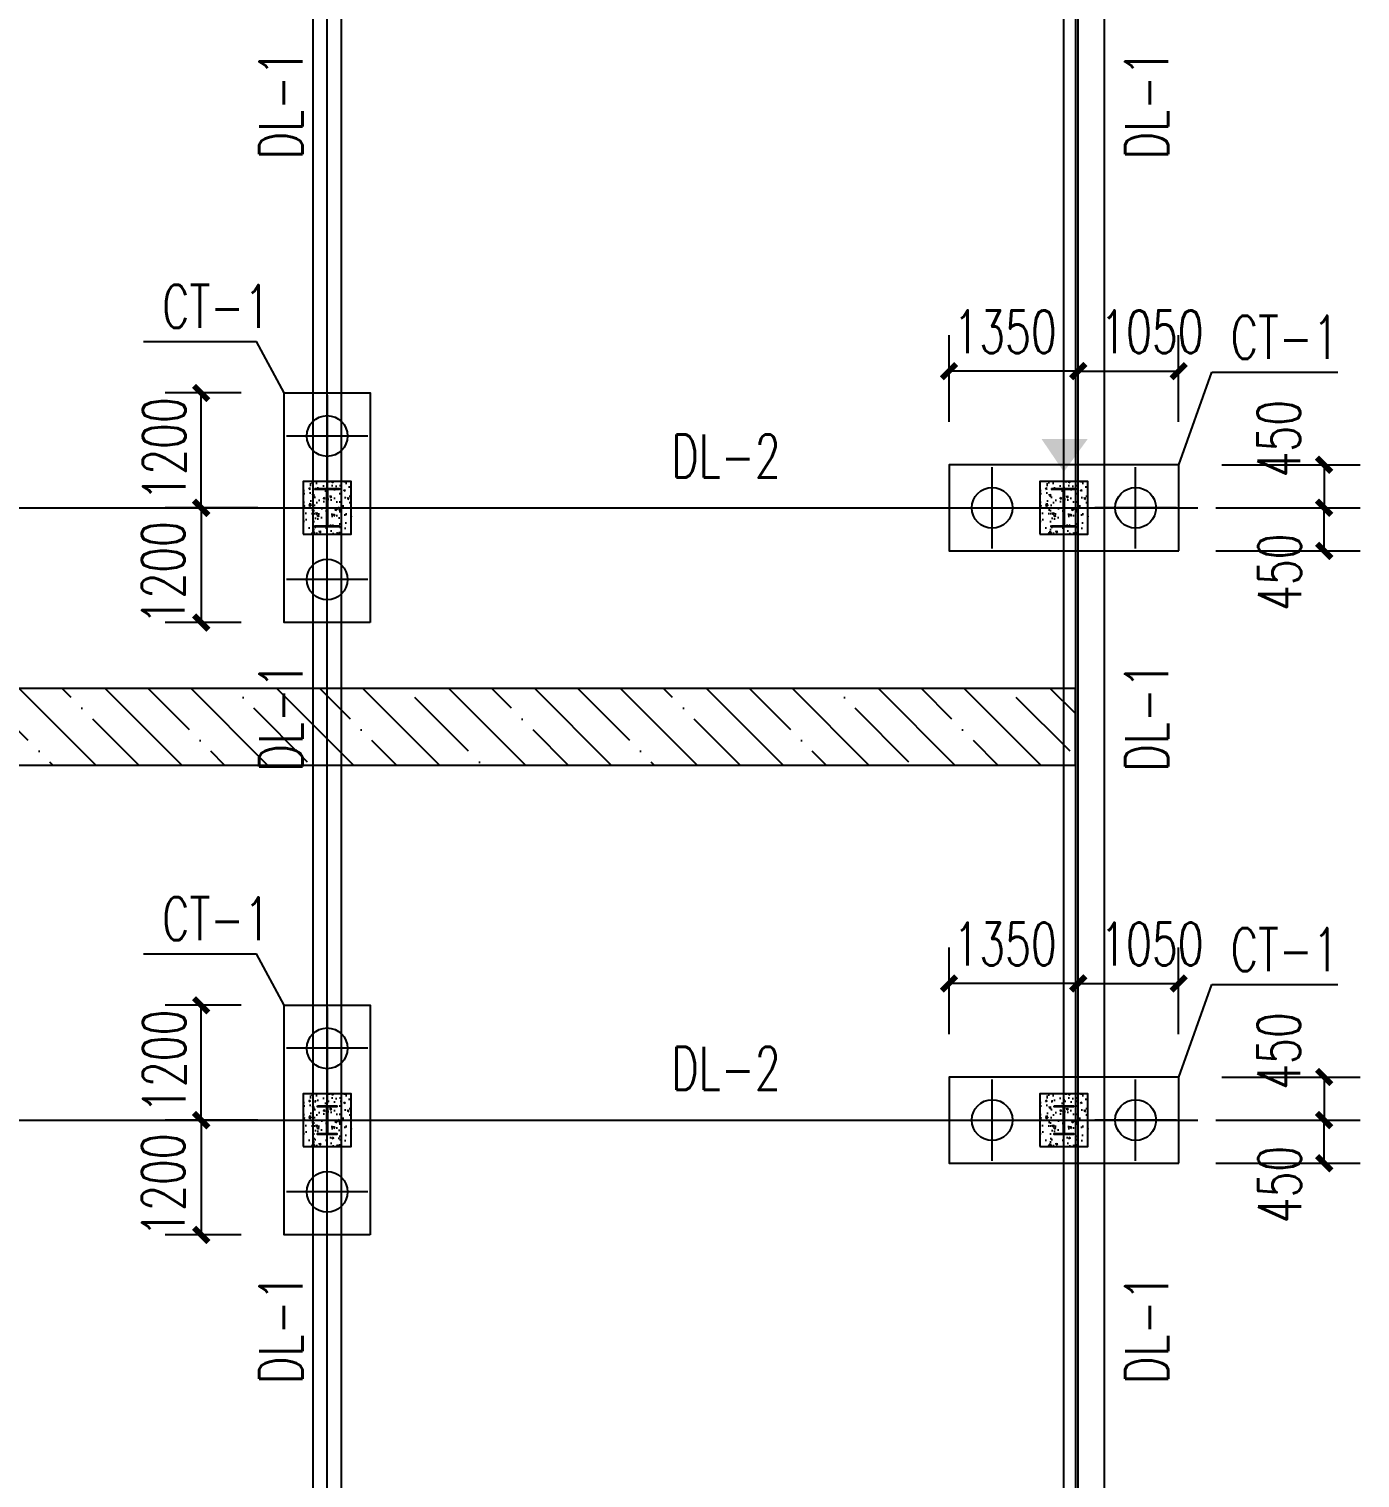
# Model space of a CAD drawing. Extents: x 180850 to 1399066, y 48356 to 327880.
# Drawn here: x 359407 to 373320, y 173653 to 188798 of the extents above; entities that cross this region are included whole.
import ezdxf

# ---------------------------------------------------------------- set-up
doc = ezdxf.new("R2010")
doc.units = 0
doc.header["$LTSCALE"] = 1000
for name, color, linetype in [('AXIS', 3, 'Continuous'), ('DIM_LEAD', 3, 'Continuous'), ('DOTE', 1, 'Continuous'), ('GZ', 50, 'Continuous'), ('PUB_DIM', 3, 'Continuous'), ('PUB_HATCH', 8, 'Continuous'), ('PUB_TEXT', 7, 'Continuous'), ('YCX', 90, 'Continuous'), ('承台', 2, 'Continuous'), ('桩', 201, 'Continuous')]:
    doc.layers.add(name, color=color, linetype=linetype)
doc.styles.add('_TCH_DIM_T3', font='SIMPLEX', dxfattribs={"width": 0.705882, "bigfont": 'GBCBIG'})
doc.dimstyles.new('TCH_150_1', dxfattribs={"dimtxt": 446.25, "dimasz": 150, "dimexe": 375, "dimexo": 450, "dimgap": 189.375, "dimtad": 1, "dimdec": 0, "dimzin": 0, "dimdsep": 46, "dimtxsty": '_TCH_DIM_T3', "dimblk": 'ARCHTICK', "dimcen": 0.09, "dimclrd": 256, "dimclre": 256, "dimclrt": 7, "dimazin": 2, "dimtfac": 1, "dimtdec": 0, "dimtix": 1, "dimtmove": 2, "dimatfit": 3, "dimfxl": 1, "dimtolj": 1, "dimtzin": 0, "dimarcsym": 0})

# ---------------------------------------------------------------- blocks, each defined once
blk = doc.blocks.new('A$C0D6F3731')
at = {"layer": 'GZ'}
for points in [[(41525, 25550), (41775, 25550), (41775, 25540), (41657, 25540), (41653, 25535), (41653, 25165), (41657, 25160), (41775, 25160), (41775, 25150), (41525, 25150), (41525, 25160), (41643, 25160), (41647, 25165), (41647, 25535), (41643, 25540), (41525, 25540), (41525, 25550)], [(49225, 25550), (49475, 25550), (49475, 25540), (49357, 25540), (49353, 25535), (49353, 25165), (49357, 25160), (49475, 25160), (49475, 25150), (49225, 25150), (49225, 25160), (49343, 25160), (49347, 25165), (49347, 25535), (49343, 25540), (49225, 25540), (49225, 25550)], [(41550, 19100), (41750, 19100), (41750, 19090), (41657, 19090), (41653, 19085), (41653, 18815), (41657, 18810), (41750, 18810), (41750, 18800), (41550, 18800), (41550, 18810), (41643, 18810), (41647, 18815), (41647, 19085), (41643, 19090), (41550, 19090), (41550, 19100)], [(49250, 19100), (49450, 19100), (49450, 19090), (49357, 19090), (49353, 19085), (49353, 18815), (49357, 18810), (49450, 18810), (49450, 18800), (49250, 18800), (49250, 18810), (49343, 18810), (49347, 18815), (49347, 19085), (49343, 19090), (49250, 19090), (49250, 19100)]]:
    blk.add_lwpolyline(points, close=True, dxfattribs=at)
blk = doc.blocks.new('_ArchTick')
at = {"color": 0, "linetype": 'ByBlock', "const_width": 0.4}
blk.add_lwpolyline([(-0.5, -0.5), (0.5, 0.5)], dxfattribs=at)
blk = doc.blocks.new('*D1463')
at = {"layer": 'AXIS', "linetype": 'ByBlock', "lineweight": -2, "transparency": 16777216}
for p, q in [((371874, 177843), (373320, 177843)), ((372945, 177843), (372945, 177393)), ((371874, 177393), (373320, 177393))]:
    blk.add_line(p, q, dxfattribs=at)
at = {"layer": 'Defpoints', "color": 0, "linetype": 'ByBlock', "transparency": 16777216}
for p in [(371424, 177843), (371424, 177393), (372945, 177393)]:
    blk.add_point(p, dxfattribs=at)
at = {"layer": 'AXIS', "linetype": 'ByBlock', "lineweight": -2, "transparency": 16777216, "xscale": 150, "yscale": 150, "zscale": 150}
for p, rotation in [((372945, 177843), 90), ((372945, 177393), 270)]:
    blk.add_blockref('_ArchTick', p, dxfattribs=dict(at, rotation=rotation))
at = {"layer": 'AXIS', "color": 7, "linetype": 'ByBlock', "transparency": 16777216, "insert": (372470, 178115), "char_height": 446.2, "attachment_point": 5, "rotation": 90, "style": '_TCH_DIM_T3'}
blk.add_mtext('\\A1;450', dxfattribs=at)
blk = doc.blocks.new('*D1464')
at = {"layer": 'AXIS', "linetype": 'ByBlock', "lineweight": -2, "transparency": 16777216}
for p, q in [((370374, 178293), (370374, 179197)), ((371424, 178293), (371424, 179197)), ((370374, 178822), (371424, 178822))]:
    blk.add_line(p, q, dxfattribs=at)
at = {"layer": 'Defpoints', "color": 0, "linetype": 'ByBlock', "transparency": 16777216}
for p in [(371424, 178822), (370374, 177843), (371424, 177843)]:
    blk.add_point(p, dxfattribs=at)
at = {"layer": 'AXIS', "linetype": 'ByBlock', "lineweight": -2, "transparency": 16777216, "xscale": 150, "yscale": 150, "zscale": 150, "rotation": 180}
blk.add_blockref('_ArchTick', (370374, 178822), dxfattribs=at)
at = {"layer": 'AXIS', "linetype": 'ByBlock', "lineweight": -2, "transparency": 16777216, "xscale": 150, "yscale": 150, "zscale": 150}
blk.add_blockref('_ArchTick', (371424, 178822), dxfattribs=at)
at = {"layer": 'AXIS', "color": 7, "linetype": 'ByBlock', "transparency": 16777216, "insert": (371145, 179234), "char_height": 446.2, "attachment_point": 5, "style": '_TCH_DIM_T3'}
blk.add_mtext('\\A1;1050', dxfattribs=at)
blk = doc.blocks.new('*D1465')
at = {"layer": 'AXIS', "linetype": 'ByBlock', "lineweight": -2, "transparency": 16777216}
for p, q in [((369024, 178293), (369024, 179197)), ((370374, 178293), (370374, 179197)), ((370374, 178822), (369024, 178822))]:
    blk.add_line(p, q, dxfattribs=at)
at = {"layer": 'Defpoints', "color": 0, "linetype": 'ByBlock', "transparency": 16777216}
for p in [(369024, 178822), (369024, 177843), (370374, 177843)]:
    blk.add_point(p, dxfattribs=at)
at = {"layer": 'AXIS', "linetype": 'ByBlock', "lineweight": -2, "transparency": 16777216, "xscale": 150, "yscale": 150, "zscale": 150, "rotation": 180}
blk.add_blockref('_ArchTick', (369024, 178822), dxfattribs=at)
at = {"layer": 'AXIS', "linetype": 'ByBlock', "lineweight": -2, "transparency": 16777216, "xscale": 150, "yscale": 150, "zscale": 150}
blk.add_blockref('_ArchTick', (370374, 178822), dxfattribs=at)
at = {"layer": 'AXIS', "color": 7, "linetype": 'ByBlock', "transparency": 16777216, "insert": (369610, 179234), "char_height": 446.2, "attachment_point": 5, "style": '_TCH_DIM_T3'}
blk.add_mtext('\\A1;1350', dxfattribs=at)
blk = doc.blocks.new('*D1466')
at = {"layer": 'AXIS', "linetype": 'ByBlock', "lineweight": -2, "transparency": 16777216}
for p, q in [((371813, 177393), (373320, 177393)), ((372945, 176943), (372945, 177393)), ((371813, 176943), (373320, 176943))]:
    blk.add_line(p, q, dxfattribs=at)
at = {"layer": 'Defpoints', "color": 0, "linetype": 'ByBlock', "transparency": 16777216}
for p in [(371363, 177393), (372945, 177393), (371363, 176943)]:
    blk.add_point(p, dxfattribs=at)
at = {"layer": 'AXIS', "linetype": 'ByBlock', "lineweight": -2, "transparency": 16777216, "xscale": 150, "yscale": 150, "zscale": 150}
for p, rotation in [((372945, 177393), 90), ((372945, 176943), 270)]:
    blk.add_blockref('_ArchTick', p, dxfattribs=dict(at, rotation=rotation))
at = {"layer": 'AXIS', "color": 7, "linetype": 'ByBlock', "transparency": 16777216, "insert": (372480, 176720), "char_height": 446.2, "attachment_point": 5, "rotation": 90, "style": '_TCH_DIM_T3'}
blk.add_mtext('\\A1;450', dxfattribs=at)
blk = doc.blocks.new('*D1467')
at = {"layer": 'AXIS', "linetype": 'ByBlock', "lineweight": -2, "transparency": 16777216}
for p, q in [((361799, 177393), (360832, 177393)), ((361207, 177393), (361207, 176194)), ((361624, 176194), (360832, 176194))]:
    blk.add_line(p, q, dxfattribs=at)
at = {"layer": 'Defpoints', "color": 0, "linetype": 'ByBlock', "transparency": 16777216}
for p in [(362249, 177393), (361207, 176194), (362074, 176194)]:
    blk.add_point(p, dxfattribs=at)
at = {"layer": 'AXIS', "linetype": 'ByBlock', "lineweight": -2, "transparency": 16777216, "xscale": 150, "yscale": 150, "zscale": 150}
for p, rotation in [((361207, 177393), 90), ((361207, 176194), 270)]:
    blk.add_blockref('_ArchTick', p, dxfattribs=dict(at, rotation=rotation))
at = {"layer": 'AXIS', "color": 7, "linetype": 'ByBlock', "transparency": 16777216, "insert": (360811, 176714), "char_height": 446.2, "attachment_point": 5, "rotation": 90, "style": '_TCH_DIM_T3'}
blk.add_mtext('\\A1;1200', dxfattribs=at)
blk = doc.blocks.new('*D1468')
at = {"layer": 'AXIS', "linetype": 'ByBlock', "lineweight": -2, "transparency": 16777216}
for p, q in [((361624, 178594), (360832, 178594)), ((361207, 177393), (361207, 178594)), ((361799, 177393), (360832, 177393))]:
    blk.add_line(p, q, dxfattribs=at)
at = {"layer": 'Defpoints', "color": 0, "linetype": 'ByBlock', "transparency": 16777216}
for p in [(361207, 178594), (362074, 178594), (362249, 177393)]:
    blk.add_point(p, dxfattribs=at)
at = {"layer": 'AXIS', "linetype": 'ByBlock', "lineweight": -2, "transparency": 16777216, "xscale": 150, "yscale": 150, "zscale": 150}
for p, rotation in [((361207, 178594), 90), ((361207, 177393), 270)]:
    blk.add_blockref('_ArchTick', p, dxfattribs=dict(at, rotation=rotation))
at = {"layer": 'AXIS', "color": 7, "linetype": 'ByBlock', "transparency": 16777216, "insert": (360821, 178008), "char_height": 446.2, "attachment_point": 5, "rotation": 90, "style": '_TCH_DIM_T3'}
blk.add_mtext('\\A1;1200', dxfattribs=at)
blk = doc.blocks.new('*D1469')
at = {"layer": 'AXIS', "linetype": 'ByBlock', "lineweight": -2, "transparency": 16777216}
for p, q in [((371874, 184243), (373320, 184243)), ((372945, 184243), (372945, 183793)), ((371874, 183793), (373320, 183793))]:
    blk.add_line(p, q, dxfattribs=at)
at = {"layer": 'Defpoints', "color": 0, "linetype": 'ByBlock', "transparency": 16777216}
for p in [(371424, 184243), (371424, 183793), (372945, 183793)]:
    blk.add_point(p, dxfattribs=at)
at = {"layer": 'AXIS', "linetype": 'ByBlock', "lineweight": -2, "transparency": 16777216, "xscale": 150, "yscale": 150, "zscale": 150}
for p, rotation in [((372945, 184243), 90), ((372945, 183793), 270)]:
    blk.add_blockref('_ArchTick', p, dxfattribs=dict(at, rotation=rotation))
at = {"layer": 'AXIS', "color": 7, "linetype": 'ByBlock', "transparency": 16777216, "insert": (372470, 184515), "char_height": 446.2, "attachment_point": 5, "rotation": 90, "style": '_TCH_DIM_T3'}
blk.add_mtext('\\A1;450', dxfattribs=at)
blk = doc.blocks.new('*D1470')
at = {"layer": 'AXIS', "linetype": 'ByBlock', "lineweight": -2, "transparency": 16777216}
for p, q in [((370374, 184693), (370374, 185597)), ((371424, 184693), (371424, 185597)), ((370374, 185222), (371424, 185222))]:
    blk.add_line(p, q, dxfattribs=at)
at = {"layer": 'Defpoints', "color": 0, "linetype": 'ByBlock', "transparency": 16777216}
for p in [(371424, 185222), (370374, 184243), (371424, 184243)]:
    blk.add_point(p, dxfattribs=at)
at = {"layer": 'AXIS', "linetype": 'ByBlock', "lineweight": -2, "transparency": 16777216, "xscale": 150, "yscale": 150, "zscale": 150, "rotation": 180}
blk.add_blockref('_ArchTick', (370374, 185222), dxfattribs=at)
at = {"layer": 'AXIS', "linetype": 'ByBlock', "lineweight": -2, "transparency": 16777216, "xscale": 150, "yscale": 150, "zscale": 150}
blk.add_blockref('_ArchTick', (371424, 185222), dxfattribs=at)
at = {"layer": 'AXIS', "color": 7, "linetype": 'ByBlock', "transparency": 16777216, "insert": (371145, 185634), "char_height": 446.2, "attachment_point": 5, "style": '_TCH_DIM_T3'}
blk.add_mtext('\\A1;1050', dxfattribs=at)
blk = doc.blocks.new('*D1471')
at = {"layer": 'AXIS', "linetype": 'ByBlock', "lineweight": -2, "transparency": 16777216}
for p, q in [((369024, 184693), (369024, 185597)), ((370374, 184693), (370374, 185597)), ((370374, 185222), (369024, 185222))]:
    blk.add_line(p, q, dxfattribs=at)
at = {"layer": 'Defpoints', "color": 0, "linetype": 'ByBlock', "transparency": 16777216}
for p in [(369024, 185222), (369024, 184243), (370374, 184243)]:
    blk.add_point(p, dxfattribs=at)
at = {"layer": 'AXIS', "linetype": 'ByBlock', "lineweight": -2, "transparency": 16777216, "xscale": 150, "yscale": 150, "zscale": 150, "rotation": 180}
blk.add_blockref('_ArchTick', (369024, 185222), dxfattribs=at)
at = {"layer": 'AXIS', "linetype": 'ByBlock', "lineweight": -2, "transparency": 16777216, "xscale": 150, "yscale": 150, "zscale": 150}
blk.add_blockref('_ArchTick', (370374, 185222), dxfattribs=at)
at = {"layer": 'AXIS', "color": 7, "linetype": 'ByBlock', "transparency": 16777216, "insert": (369610, 185634), "char_height": 446.2, "attachment_point": 5, "style": '_TCH_DIM_T3'}
blk.add_mtext('\\A1;1350', dxfattribs=at)
blk = doc.blocks.new('*D1472')
at = {"layer": 'AXIS', "linetype": 'ByBlock', "lineweight": -2, "transparency": 16777216}
for p, q in [((371813, 183793), (373320, 183793)), ((372945, 183343), (372945, 183793)), ((371813, 183343), (373320, 183343))]:
    blk.add_line(p, q, dxfattribs=at)
at = {"layer": 'Defpoints', "color": 0, "linetype": 'ByBlock', "transparency": 16777216}
for p in [(371363, 183793), (372945, 183793), (371363, 183343)]:
    blk.add_point(p, dxfattribs=at)
at = {"layer": 'AXIS', "linetype": 'ByBlock', "lineweight": -2, "transparency": 16777216, "xscale": 150, "yscale": 150, "zscale": 150}
for p, rotation in [((372945, 183793), 90), ((372945, 183343), 270)]:
    blk.add_blockref('_ArchTick', p, dxfattribs=dict(at, rotation=rotation))
at = {"layer": 'AXIS', "color": 7, "linetype": 'ByBlock', "transparency": 16777216, "insert": (372480, 183120), "char_height": 446.2, "attachment_point": 5, "rotation": 90, "style": '_TCH_DIM_T3'}
blk.add_mtext('\\A1;450', dxfattribs=at)
blk = doc.blocks.new('*D1473')
at = {"layer": 'AXIS', "linetype": 'ByBlock', "lineweight": -2, "transparency": 16777216}
for p, q in [((361799, 183793), (360832, 183793)), ((361207, 183793), (361207, 182594)), ((361624, 182594), (360832, 182594))]:
    blk.add_line(p, q, dxfattribs=at)
at = {"layer": 'Defpoints', "color": 0, "linetype": 'ByBlock', "transparency": 16777216}
for p in [(362249, 183793), (361207, 182594), (362074, 182594)]:
    blk.add_point(p, dxfattribs=at)
at = {"layer": 'AXIS', "linetype": 'ByBlock', "lineweight": -2, "transparency": 16777216, "xscale": 150, "yscale": 150, "zscale": 150}
for p, rotation in [((361207, 183793), 90), ((361207, 182594), 270)]:
    blk.add_blockref('_ArchTick', p, dxfattribs=dict(at, rotation=rotation))
at = {"layer": 'AXIS', "color": 7, "linetype": 'ByBlock', "transparency": 16777216, "insert": (360811, 183114), "char_height": 446.2, "attachment_point": 5, "rotation": 90, "style": '_TCH_DIM_T3'}
blk.add_mtext('\\A1;1200', dxfattribs=at)
blk = doc.blocks.new('*D1474')
at = {"layer": 'AXIS', "linetype": 'ByBlock', "lineweight": -2, "transparency": 16777216}
for p, q in [((361624, 184994), (360832, 184994)), ((361207, 183793), (361207, 184994)), ((361799, 183793), (360832, 183793))]:
    blk.add_line(p, q, dxfattribs=at)
at = {"layer": 'Defpoints', "color": 0, "linetype": 'ByBlock', "transparency": 16777216}
for p in [(361207, 184994), (362074, 184994), (362249, 183793)]:
    blk.add_point(p, dxfattribs=at)
at = {"layer": 'AXIS', "linetype": 'ByBlock', "lineweight": -2, "transparency": 16777216, "xscale": 150, "yscale": 150, "zscale": 150}
for p, rotation in [((361207, 184994), 90), ((361207, 183793), 270)]:
    blk.add_blockref('_ArchTick', p, dxfattribs=dict(at, rotation=rotation))
at = {"layer": 'AXIS', "color": 7, "linetype": 'ByBlock', "transparency": 16777216, "insert": (360821, 184408), "char_height": 446.2, "attachment_point": 5, "rotation": 90, "style": '_TCH_DIM_T3'}
blk.add_mtext('\\A1;1200', dxfattribs=at)

msp = doc.modelspace()

# ---------------------------------------------------------------- hatches: boundary and pattern name
h = msp.add_hatch()
h.set_pattern_fill('ANSI35', color=8, scale=200, angle=90)
h.set_pattern_definition([(135, (491297.1, -323666.8), (-449.0128, -449.0128), []), (135, (491297.1, -323217.77), (-449.0128, -449.0128), [793.75, -158.75, 0, -158.75])])
h.paths.add_polyline_path([(320904.5, 181904.5), (320904.5, 181104.5), (370344.5, 181104.54), (370344.5, 181904.54)])
at = {"layer": 'PUB_HATCH', "linetype": 'ByBlock', "ltscale": 0.1}
h = msp.add_hatch(dxfattribs=at)
h.set_pattern_fill('AR-CONC', color=8, scale=100, angle=180)
h.set_pattern_definition([(230, (2303603.8, 909782.19), (-182.184669, 15.939086), [19.05, -209.55]), (175, (2303603.8, 909782.2), (35.242826, -191.056643), [15.24, -167.64]), (280.451, (2303588.62, 909783.52), (-146.942502, -175.116688), [16.19, -178.09]), (226.1842, (2303603.8, 909731.4), (-271.07904, 42.042328), [28.575, -314.325]), (276.6356, (2303581.22, 909734.9), (-237.404234, -247.425556), [24.285, -267.135]), (171.184, (2303603.8, 909731.4), (-237.404606, -247.425118), [22.86, -251.46]), (201, (2303578.4, 909744.09), (-151.61488, 102.265519), [19.05, -209.55]), (146, (2303578.4, 909744.1), (-61.802028, -184.187966), [15.24, -167.64]), (251.4514, (2303565.77, 909752.61), (-213.416491, -81.922858), [16.19, -178.09]), (217.5, (2303603.806, 909782.19), (-3.0886033, -84.5550389), [0, -165.608, 0, -170.18, 0, -168.275]), (187.5, (2303603.81, 909782.19), (-66.8196625, -100.180575), [0, -97.028, 0, -161.798, 0, -64.135]), (147.5, (2303660.45, 909782.19), (-135.5905952, 5.728744), [0, -63.5, 0, -198.12, 0, -262.89]), (137.5, (2303685.85, 909782.19), (-148.1291814, -25.426491), [0, -82.55, 0, -131.572, 0, -186.69])])
h.paths.add_polyline_path([(362274.63, 184068.47), (362774.63, 184068.47), (362774.63, 183518.47), (362274.63, 183518.47)])
h = msp.add_hatch(dxfattribs=at)
h.set_pattern_fill('AR-CONC', color=8, scale=100, angle=180)
h.set_pattern_definition([(230, (2311303.68, 909782.19), (-182.184669, 15.939086), [19.05, -209.55]), (175, (2311303.68, 909782.2), (35.242826, -191.056643), [15.24, -167.64]), (280.451, (2311288.5, 909783.52), (-146.942502, -175.116688), [16.19, -178.09]), (226.1842, (2311303.68, 909731.4), (-271.07904, 42.042328), [28.575, -314.325]), (276.6356, (2311281.1, 909734.9), (-237.404234, -247.425556), [24.285, -267.135]), (171.184, (2311303.68, 909731.4), (-237.404606, -247.425118), [22.86, -251.46]), (201, (2311278.28, 909744.09), (-151.61488, 102.265519), [19.05, -209.55]), (146, (2311278.28, 909744.1), (-61.802028, -184.187966), [15.24, -167.64]), (251.4514, (2311265.64, 909752.61), (-213.416491, -81.922858), [16.19, -178.09]), (217.5, (2311303.68, 909782.19), (-3.0886033, -84.5550389), [0, -165.608, 0, -170.18, 0, -168.275]), (187.5, (2311303.68, 909782.19), (-66.8196625, -100.180575), [0, -97.028, 0, -161.798, 0, -64.135]), (147.5, (2311360.32, 909782.19), (-135.5905952, 5.728744), [0, -63.5, 0, -198.12, 0, -262.89]), (137.5, (2311385.72, 909782.19), (-148.1291814, -25.426491), [0, -82.55, 0, -131.572, 0, -186.69])])
h.paths.add_polyline_path([(369974.5, 184068.47), (370474.5, 184068.47), (370474.5, 183518.47), (369974.5, 183518.47)])
h = msp.add_hatch(dxfattribs=at)
h.set_pattern_fill('AR-CONC', color=8, scale=100, angle=180)
h.set_pattern_definition([(230, (2303603.8, 903382.19), (-182.184669, 15.939086), [19.05, -209.55]), (175, (2303603.8, 903382.2), (35.242826, -191.056643), [15.24, -167.64]), (280.451, (2303588.62, 903383.52), (-146.942502, -175.116688), [16.19, -178.09]), (226.1842, (2303603.8, 903331.4), (-271.07904, 42.042328), [28.575, -314.325]), (276.6356, (2303581.22, 903334.9), (-237.404234, -247.425556), [24.285, -267.135]), (171.184, (2303603.8, 903331.4), (-237.404606, -247.425118), [22.86, -251.46]), (201, (2303578.4, 903344.09), (-151.61488, 102.265519), [19.05, -209.55]), (146, (2303578.4, 903344.1), (-61.802028, -184.187966), [15.24, -167.64]), (251.4514, (2303565.77, 903352.61), (-213.416491, -81.922858), [16.19, -178.09]), (217.5, (2303603.806, 903382.19), (-3.0886033, -84.5550389), [0, -165.608, 0, -170.18, 0, -168.275]), (187.5, (2303603.81, 903382.19), (-66.8196625, -100.180575), [0, -97.028, 0, -161.798, 0, -64.135]), (147.5, (2303660.45, 903382.19), (-135.5905952, 5.728744), [0, -63.5, 0, -198.12, 0, -262.89]), (137.5, (2303685.85, 903382.19), (-148.1291814, -25.426491), [0, -82.55, 0, -131.572, 0, -186.69])])
h.paths.add_polyline_path([(362274.63, 177668.47), (362774.63, 177668.47), (362774.63, 177118.47), (362274.63, 177118.47)])
h = msp.add_hatch(dxfattribs=at)
h.set_pattern_fill('AR-CONC', color=8, scale=100, angle=180)
h.set_pattern_definition([(230, (2311303.68, 903382.19), (-182.184669, 15.939086), [19.05, -209.55]), (175, (2311303.68, 903382.2), (35.242826, -191.056643), [15.24, -167.64]), (280.451, (2311288.5, 903383.52), (-146.942502, -175.116688), [16.19, -178.09]), (226.1842, (2311303.68, 903331.4), (-271.07904, 42.042328), [28.575, -314.325]), (276.6356, (2311281.1, 903334.9), (-237.404234, -247.425556), [24.285, -267.135]), (171.184, (2311303.68, 903331.4), (-237.404606, -247.425118), [22.86, -251.46]), (201, (2311278.28, 903344.09), (-151.61488, 102.265519), [19.05, -209.55]), (146, (2311278.28, 903344.1), (-61.802028, -184.187966), [15.24, -167.64]), (251.4514, (2311265.64, 903352.61), (-213.416491, -81.922858), [16.19, -178.09]), (217.5, (2311303.68, 903382.19), (-3.0886033, -84.5550389), [0, -165.608, 0, -170.18, 0, -168.275]), (187.5, (2311303.68, 903382.19), (-66.8196625, -100.180575), [0, -97.028, 0, -161.798, 0, -64.135]), (147.5, (2311360.32, 903382.19), (-135.5905952, 5.728744), [0, -63.5, 0, -198.12, 0, -262.89]), (137.5, (2311385.72, 903382.19), (-148.1291814, -25.426491), [0, -82.55, 0, -131.572, 0, -186.69])])
h.paths.add_polyline_path([(369974.5, 177668.47), (370474.5, 177668.47), (370474.5, 177118.47), (369974.5, 177118.47)])

# ---------------------------------------------------------------- linework, layer by layer
for points in [[(320604.5, 209413.5), (370644.5, 209413.5), (370644.5, 158173.5), (320604.5, 158173.5)], [(320904.5, 209113.5), (370344.5, 209113.5), (370344.5, 158473.5), (320904.5, 158473.5)], [(362374.5, 159093.3), (362674.5, 159093.3), (362674.5, 209113.5), (362374.5, 209113.5)], [(362274.63, 183518.47), (362774.63, 183518.47), (362774.63, 184068.47), (362274.63, 184068.47)], [(369974.5, 183518.47), (370474.5, 183518.47), (370474.5, 184068.47), (369974.5, 184068.47)], [(362274.63, 177118.47), (362774.63, 177118.47), (362774.63, 177668.47), (362274.63, 177668.47)], [(369974.5, 177118.47), (370474.5, 177118.47), (370474.5, 177668.47), (369974.5, 177668.47)]]:
    msp.add_lwpolyline(points, close=True)
at = {"layer": 'DIM_LEAD'}
for p, q in [((360603.01, 185532.77), (361784.35, 185532.77)), ((362074.47, 184993.63), (361784.35, 185532.77)), ((371424.37, 184243.5), (371772.4, 185210.17)), ((371772.4, 185210.17), (373088.64, 185210.17)), ((360603.01, 179132.77), (361784.35, 179132.77)), ((362074.47, 178593.63), (361784.35, 179132.77)), ((371424.37, 177843.5), (371772.4, 178810.17)), ((371772.4, 178810.17), (373088.64, 178810.17))]:
    msp.add_line(p, q, dxfattribs=at)
at = {"layer": 'DOTE'}
for p, q in [((362524.5, 157193.5), (362524.5, 210393.5)), ((370224.5, 157193.5), (370224.5, 210393.5)), ((370374.5, 157193.5), (370374.5, 210393.5)), ((319624.5, 183793.5), (371624.5, 183793.5)), ((356564.25, 177393.5), (371624.5, 177393.5))]:
    msp.add_line(p, q, dxfattribs=at)
at = {"layer": 'PUB_DIM'}
msp.add_lwpolyline([(370344.5, 181104.54), (370344.5, 181904.54), (320904.5, 181904.5), (320904.5, 181104.5)], close=True, dxfattribs=at)
at = {"layer": 'PUB_TEXT', "color": 5}
msp.add_solid([(370474.06, 184513.03), (370224.5, 184168.5), (369990.27, 184513.03)], dxfattribs=at)
at = {"layer": '承台'}
for points in [[(362974.47, 182593.63), (362074.47, 182593.63), (362074.47, 184993.63), (362974.47, 184993.63)], [(371424.37, 183343.5), (371424.37, 184243.5), (369024.37, 184243.5), (369024.37, 183343.5)], [(362974.47, 176193.63), (362074.47, 176193.63), (362074.47, 178593.63), (362974.47, 178593.63)], [(371424.37, 176943.5), (371424.37, 177843.5), (369024.37, 177843.5), (369024.37, 176943.5)]]:
    msp.add_lwpolyline(points, close=True, dxfattribs=at)
at = {"layer": '桩'}
for p, q in [((362524.5, 184969.63), (362524.5, 183967.63)), ((362950.5, 184543.63), (362098.5, 184543.63)), ((369474.37, 183367.47), (369474.37, 184219.47)), ((370974.37, 183367.47), (370974.37, 184219.47)), ((369048.37, 183793.47), (370050.37, 183793.47)), ((371400.37, 183793.47), (370548.37, 183793.47)), ((362524.5, 182617.63), (362524.5, 183469.63)), ((362950.5, 183043.63), (362098.5, 183043.63)), ((362524.5, 178569.63), (362524.5, 177567.63)), ((362950.5, 178143.63), (362098.5, 178143.63)), ((369474.37, 176967.47), (369474.37, 177819.47)), ((370974.37, 176967.47), (370974.37, 177819.47)), ((369048.37, 177393.47), (370050.37, 177393.47)), ((371400.37, 177393.47), (370548.37, 177393.47)), ((362524.5, 176217.63), (362524.5, 177069.63)), ((362950.5, 176643.63), (362098.5, 176643.63))]:
    msp.add_line(p, q, dxfattribs=at)
for centre in [(362524.5, 184543.63), (369474.37, 183793.47), (370974.37, 183793.47), (362524.5, 183043.63), (362524.5, 178143.63), (369474.37, 177393.47), (370974.37, 177393.47), (362524.5, 176643.63)]:
    msp.add_circle(centre, 213, dxfattribs=at)

# ---------------------------------------------------------------- block references
msp.add_blockref('A$C0D6F3731', (320874.5, 158443.5))

# ---------------------------------------------------------------- texts
at = {"layer": 'YCX', "style": '_TCH_DIM_T3', "width": 0.705882}
for p in [(360798.77, 185672.75), (371968.17, 185350.16), (360798.77, 179272.75), (371968.17, 178950.16)]:
    msp.add_text('CT-1', height=450, dxfattribs=at).set_placement(p)
at = {"layer": '承台', "color": 6, "style": '_TCH_DIM_T3', "width": 0.705882}
for p in [(362264.54, 187436.5), (371314.04, 187436.5), (362264.54, 181036.5), (371314.04, 181036.5), (362264.54, 174636.5), (371314.04, 174636.5)]:
    msp.add_text('DL-1', height=450, rotation=90, dxfattribs=at).set_placement(p)
for p in [(366122.27, 184108.94), (366122.27, 177708.94)]:
    msp.add_text('DL-2', height=450, dxfattribs=at).set_placement(p)

# ---------------------------------------------------------------- dimensions: what is measured, and where the dimension line sits
at = {"layer": 'AXIS', "linetype": 'ByBlock'}
for base, p1, p2, angle, picture, middle in [((369024.37, 185221.55), (370374.5, 184243.5), (369024.37, 184243.5), 180, '*D1471', (369609.62, 185634.05)), ((371424.37, 185221.55), (370374.5, 184243.5), (371424.37, 184243.5), 180, '*D1470', (371144.58, 185634.05)), ((361207.09, 184993.63), (362249.5, 183793.5), (362074.47, 184993.63), 90, '*D1474', (360820.82, 184408.38)), ((372944.85, 183793.47), (371424.37, 184243.5), (371424.37, 183793.47), 90, '*D1469', (372470.45, 184515.23)), ((361207.09, 182593.63), (362249.5, 183793.5), (362074.47, 182593.63), 90, '*D1473', (360811.44, 183114.26)), ((372944.85, 183793.5), (371363, 183343.5), (371363, 183793.5), 90, '*D1472', (372480.41, 183119.54)), ((369024.37, 178821.55), (370374.5, 177843.5), (369024.37, 177843.5), 180, '*D1465', (369609.62, 179234.05)), ((371424.37, 178821.55), (370374.5, 177843.5), (371424.37, 177843.5), 180, '*D1464', (371144.58, 179234.05)), ((361207.09, 178593.63), (362249.5, 177393.5), (362074.47, 178593.63), 90, '*D1468', (360820.82, 178008.38)), ((372944.85, 177393.47), (371424.37, 177843.5), (371424.37, 177393.47), 90, '*D1463', (372470.45, 178115.23)), ((361207.09, 176193.63), (362249.5, 177393.5), (362074.47, 176193.63), 90, '*D1467', (360811.44, 176714.26)), ((372944.85, 177393.5), (371363, 176943.5), (371363, 177393.5), 90, '*D1466', (372480.41, 176719.54))]:
    dim = msp.add_linear_dim(base=base, p1=p1, p2=p2, angle=angle, dimstyle='TCH_150_1', dxfattribs=at)
    dim.commit()
    dim.dimension.update_dxf_attribs({"geometry": picture, "text_midpoint": middle, "dimtype": 160})

doc.saveas('drawing.dxf')
